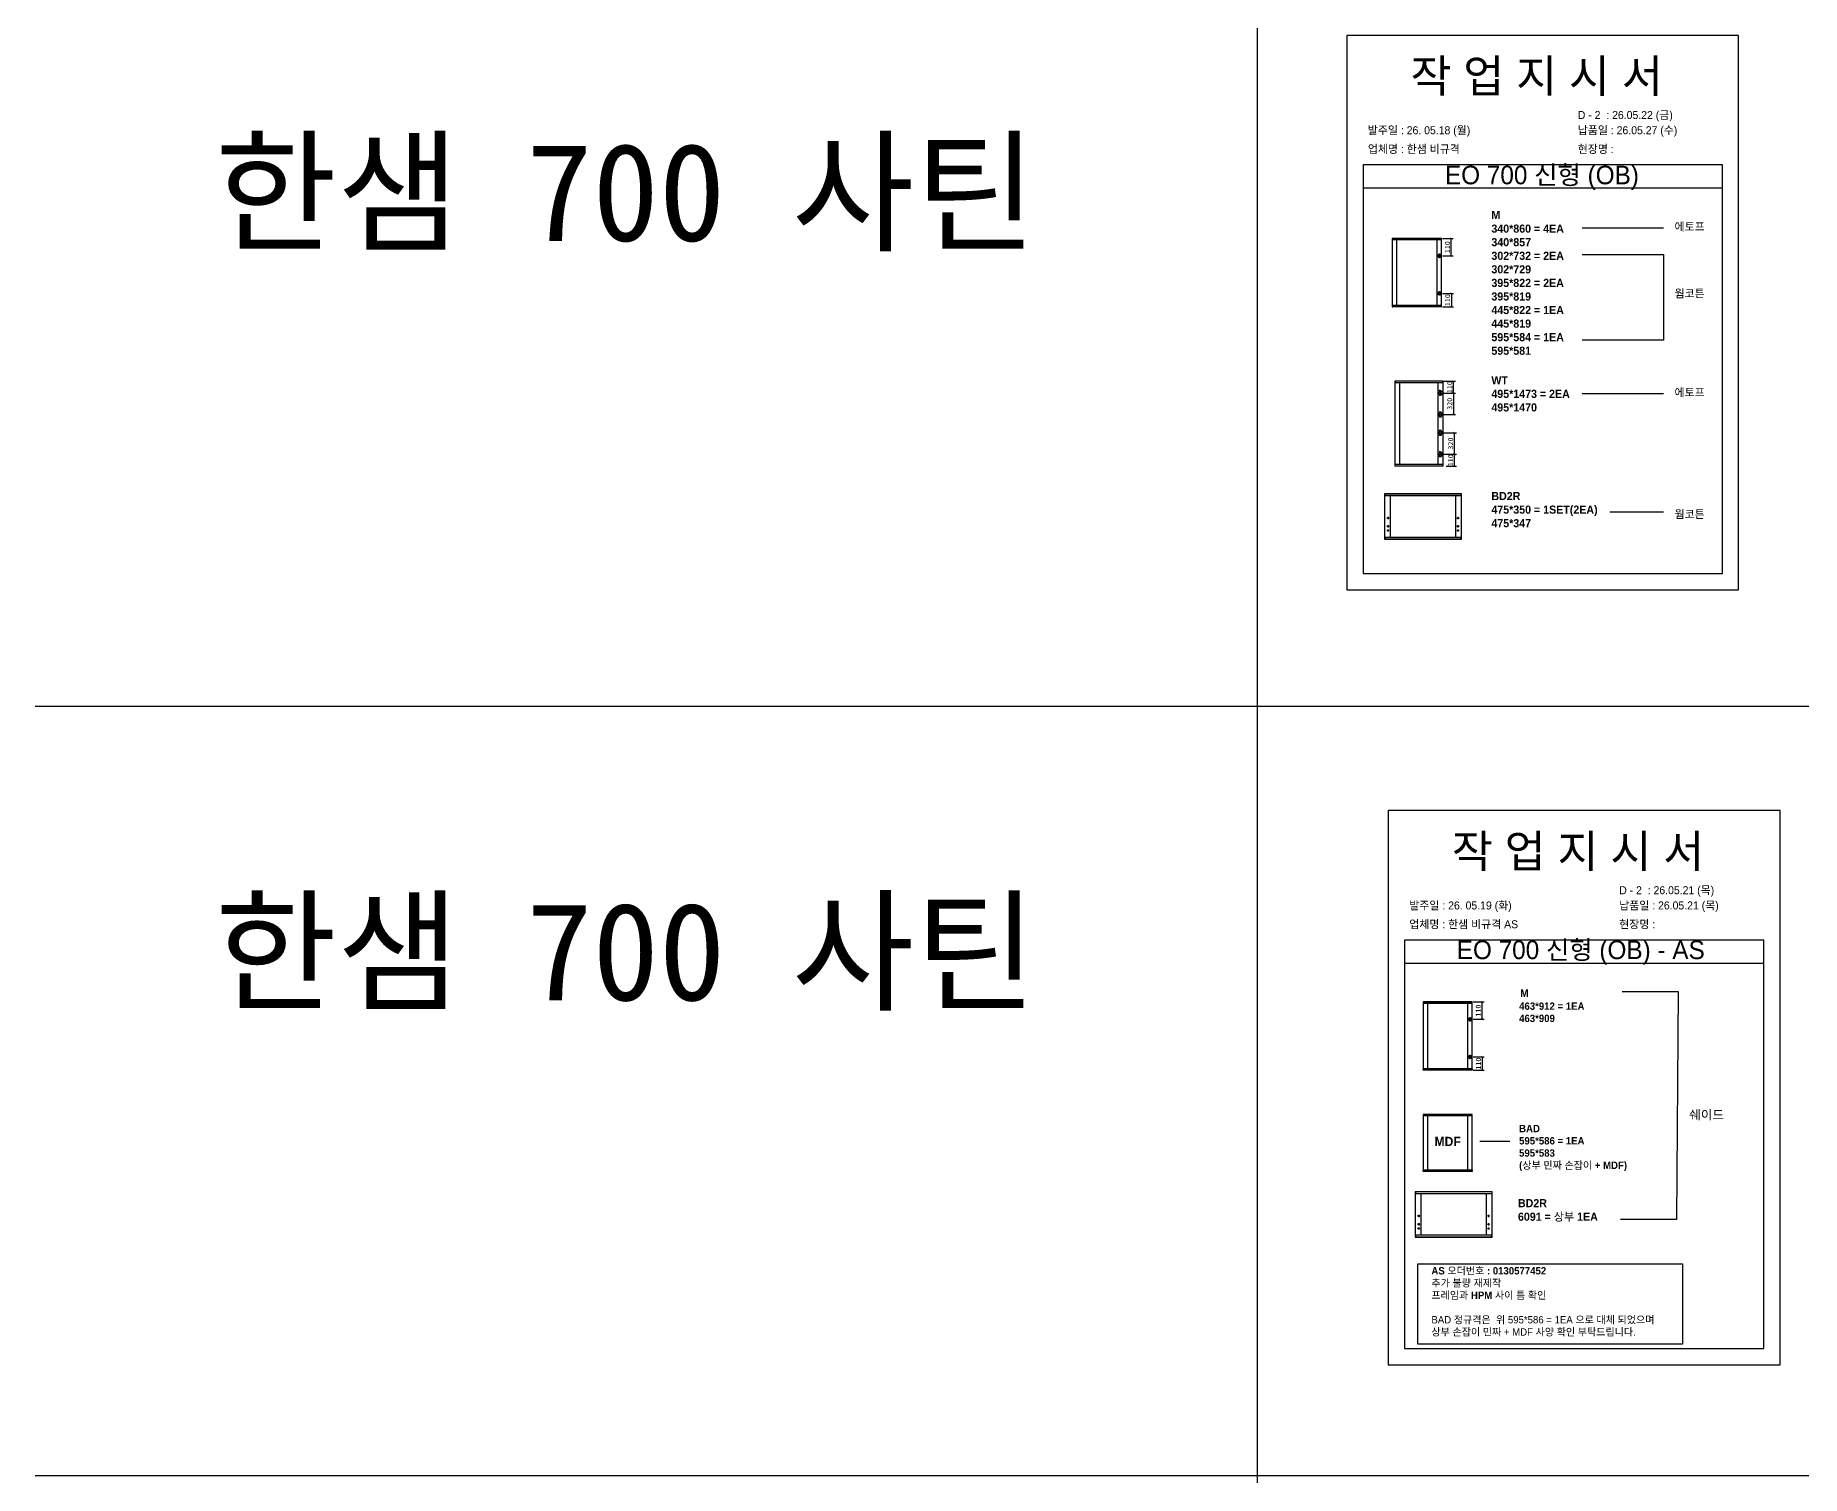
# Model space of a CAD drawing. Header units: millimetres. Extents: x -44117 to 256353, y -2095463 to 65325.
# Drawn here: x 104303 to 112971, y -954640 to -947574 of the extents above; entities that cross this region are included whole.
import ezdxf

# ---------------------------------------------------------------- set-up
doc = ezdxf.new("R2010")
doc.units = ezdxf.units.MM
doc.header["$LTSCALE"] = 10
doc.layers.add('Layer1', color=7, linetype='Continuous', lineweight=70)
doc.styles.add('MtX_Gulim', font='')
doc.styles.get('MtX_Gulim').set_extended_font_data('Gulim', bold=True)
doc.dimstyles.new('ISO-25', dxfattribs={"dimtxt": 2.5, "dimasz": 2.5, "dimexe": 1, "dimexo": 1, "dimtad": 1, "dimtxsty": 'Standard', "dimblk": 'ARCHTICK', "dimcen": 2.5, "dimadec": 0, "dimazin": 0, "dimtfac": 1, "dimtmove": 0, "dimatfit": 3, "dimfxl": 0, "dimarcsym": 0})

# ---------------------------------------------------------------- blocks, each defined once
blk = doc.blocks.new('_ArchTick')
at = {"color": 0, "linetype": 'ByBlock', "const_width": 0.15}
blk.add_lwpolyline([(-0.5, -0.5), (0.5, 0.5)], dxfattribs=at)
blk = doc.blocks.new('*D6441')
at = {"color": 0, "lineweight": -2}
for p, q in [((111208.2, -948570.2), (111261.6, -948570.2)), ((111251.6, -948655.4), (111251.6, -948570.2)), ((111208.2, -948655.4), (111261.6, -948655.4))]:
    blk.add_line(p, q, dxfattribs=at)
at = {"layer": 'Defpoints', "color": 0}
for p in [(111193.2, -948570.2), (111251.6, -948570.2), (111193.2, -948655.4)]:
    blk.add_point(p, dxfattribs=at)
at = {"color": 0, "lineweight": -2, "xscale": 10, "yscale": 10, "zscale": 10}
for p, rotation in [((111251.6, -948570.2), 90), ((111251.6, -948655.4), 270)]:
    blk.add_blockref('_ArchTick', p, dxfattribs=dict(at, rotation=rotation))
at = {"color": 0, "insert": (111232.9, -948612.8), "char_height": 25, "attachment_point": 5, "rotation": 90}
blk.add_mtext('110', dxfattribs=at)
blk = doc.blocks.new('*D6442')
at = {"color": 0, "lineweight": -2}
for p, q in [((111208.2, -948840), (111262.5, -948840)), ((111252.5, -948840), (111252.5, -948905.6)), ((111208.2, -948905.6), (111262.5, -948905.6))]:
    blk.add_line(p, q, dxfattribs=at)
at = {"layer": 'Defpoints', "color": 0}
for p in [(111193.2, -948840), (111193.2, -948905.6), (111252.5, -948905.6)]:
    blk.add_point(p, dxfattribs=at)
at = {"color": 0, "lineweight": -2, "xscale": 10, "yscale": 10, "zscale": 10}
for p, rotation in [((111252.5, -948840), 90), ((111252.5, -948905.6), 270)]:
    blk.add_blockref('_ArchTick', p, dxfattribs=dict(at, rotation=rotation))
at = {"color": 0, "insert": (111233.8, -948872.8), "char_height": 25, "attachment_point": 5, "rotation": 90}
blk.add_mtext('110', dxfattribs=at)
blk = doc.blocks.new('*D6443')
at = {"color": 0, "lineweight": -2}
for p, q in [((111214.8, -949270.7), (111272.7, -949270.7)), ((111262.7, -949328.5), (111262.7, -949270.7)), ((111214.8, -949328.5), (111272.7, -949328.5))]:
    blk.add_line(p, q, dxfattribs=at)
at = {"layer": 'Defpoints', "color": 0}
for p in [(111199.8, -949270.7), (111262.7, -949270.7), (111199.8, -949328.5)]:
    blk.add_point(p, dxfattribs=at)
at = {"color": 0, "lineweight": -2, "xscale": 10, "yscale": 10, "zscale": 10}
for p, rotation in [((111262.7, -949270.7), 90), ((111262.7, -949328.5), 270)]:
    blk.add_blockref('_ArchTick', p, dxfattribs=dict(at, rotation=rotation))
at = {"color": 0, "insert": (111244, -949299.6), "char_height": 25, "attachment_point": 5, "rotation": 90}
blk.add_mtext('110', dxfattribs=at)
blk = doc.blocks.new('*D6444')
at = {"color": 0, "lineweight": -2}
for p, q in [((111214.8, -949629.1), (111277.3, -949629.1)), ((111226.4, -949687.6), (111277.3, -949687.6)), ((111267.3, -949687.6), (111267.3, -949629.1))]:
    blk.add_line(p, q, dxfattribs=at)
at = {"layer": 'Defpoints', "color": 0}
for p in [(111199.8, -949629.1), (111211.4, -949687.6), (111267.3, -949629.1)]:
    blk.add_point(p, dxfattribs=at)
at = {"color": 0, "lineweight": -2, "xscale": 10, "yscale": 10, "zscale": 10}
for p, rotation in [((111267.3, -949629.1), 90), ((111267.3, -949687.6), 270)]:
    blk.add_blockref('_ArchTick', p, dxfattribs=dict(at, rotation=rotation))
at = {"color": 0, "insert": (111248.5, -949658.3), "char_height": 25, "attachment_point": 5, "rotation": 90}
blk.add_mtext('110', dxfattribs=at)
blk = doc.blocks.new('*D6445')
at = {"color": 0, "lineweight": -2}
for p, q in [((111214.8, -949523.9), (111277.3, -949523.9)), ((111267.3, -949629.1), (111267.3, -949523.9)), ((111214.8, -949629.1), (111277.3, -949629.1))]:
    blk.add_line(p, q, dxfattribs=at)
at = {"layer": 'Defpoints', "color": 0}
for p in [(111199.8, -949523.9), (111267.3, -949523.9), (111199.8, -949629.1)]:
    blk.add_point(p, dxfattribs=at)
at = {"color": 0, "lineweight": -2, "xscale": 10, "yscale": 10, "zscale": 10}
for p, rotation in [((111267.3, -949523.9), 90), ((111267.3, -949629.1), 270)]:
    blk.add_blockref('_ArchTick', p, dxfattribs=dict(at, rotation=rotation))
at = {"color": 0, "insert": (111248.5, -949576.5), "char_height": 25, "attachment_point": 5, "rotation": 90}
blk.add_mtext('320', dxfattribs=at)
blk = doc.blocks.new('*D6446')
at = {"color": 0, "lineweight": -2}
for p, q in [((111214.8, -949328.5), (111272.7, -949328.5)), ((111262.7, -949328.5), (111262.7, -949433.7)), ((111214.8, -949433.7), (111272.7, -949433.7))]:
    blk.add_line(p, q, dxfattribs=at)
at = {"layer": 'Defpoints', "color": 0}
for p in [(111199.8, -949328.5), (111199.8, -949433.7), (111262.7, -949433.7)]:
    blk.add_point(p, dxfattribs=at)
at = {"color": 0, "lineweight": -2, "xscale": 10, "yscale": 10, "zscale": 10}
for p, rotation in [((111262.7, -949328.5), 90), ((111262.7, -949433.7), 270)]:
    blk.add_blockref('_ArchTick', p, dxfattribs=dict(at, rotation=rotation))
at = {"color": 0, "insert": (111244, -949381.1), "char_height": 25, "attachment_point": 5, "rotation": 90}
blk.add_mtext('320', dxfattribs=at)
blk = doc.blocks.new('*D6453')
at = {"color": 0, "lineweight": -2}
for p, q in [((111359.3, -952315.6), (111412.7, -952315.6)), ((111402.7, -952400.7), (111402.7, -952315.6)), ((111359.3, -952400.7), (111412.7, -952400.7))]:
    blk.add_line(p, q, dxfattribs=at)
at = {"layer": 'Defpoints', "color": 0}
for p in [(111344.3, -952315.6), (111402.7, -952315.6), (111344.3, -952400.7)]:
    blk.add_point(p, dxfattribs=at)
at = {"color": 0, "lineweight": -2, "xscale": 10, "yscale": 10, "zscale": 10}
for p, rotation in [((111402.7, -952315.6), 90), ((111402.7, -952400.7), 270)]:
    blk.add_blockref('_ArchTick', p, dxfattribs=dict(at, rotation=rotation))
at = {"color": 0, "insert": (111384, -952358.2), "char_height": 25, "attachment_point": 5, "rotation": 90}
blk.add_mtext('110', dxfattribs=at)
blk = doc.blocks.new('*D6454')
at = {"color": 0, "lineweight": -2}
for p, q in [((111359.3, -952585.4), (111413.6, -952585.4)), ((111359.3, -952650.9), (111413.6, -952650.9)), ((111403.6, -952585.4), (111403.6, -952650.9))]:
    blk.add_line(p, q, dxfattribs=at)
at = {"layer": 'Defpoints', "color": 0}
for p in [(111344.3, -952585.4), (111344.3, -952650.9), (111403.6, -952650.9)]:
    blk.add_point(p, dxfattribs=at)
at = {"color": 0, "lineweight": -2, "xscale": 10, "yscale": 10, "zscale": 10}
for p, rotation in [((111403.6, -952585.4), 90), ((111403.6, -952650.9), 270)]:
    blk.add_blockref('_ArchTick', p, dxfattribs=dict(at, rotation=rotation))
at = {"color": 0, "insert": (111384.9, -952618.2), "char_height": 25, "attachment_point": 5, "rotation": 90}
blk.add_mtext('110', dxfattribs=at)

msp = doc.modelspace()

# ---------------------------------------------------------------- linework, layer by layer
for p, q in [((112581.90155, -948209.2939), (110818.97794, -948209.2939)), ((112581.90155, -948323.76946), (110818.97794, -948323.76946)), ((110962.1972, -948570.44596), (110962.1972, -948905.3108)), ((111203.63494, -948570.8796), (110962.1972, -948570.8796)), ((111203.63494, -948577.43235), (110962.1972, -948577.43235)), ((111203.39403, -948570.20505), (110962.43811, -948570.20505)), ((110983.63819, -948576.95053), (110983.63819, -948898.32442)), ((111181.95305, -948898.32442), (111181.95305, -948577.43235)), ((111202.43039, -948577.43235), (111202.43039, -948570.20505)), ((111203.63494, -948905.3108), (111203.63494, -948570.44596)), ((111203.63494, -948898.32442), (110962.1972, -948898.32442)), ((111203.63494, -948904.87717), (110962.1972, -948904.87717)), ((111203.39403, -948905.55172), (110962.43811, -948905.55172)), ((110963.40175, -948905.55172), (110963.40175, -948898.32442)), ((111202.43039, -948898.32442), (111202.43039, -948905.55172)), ((110974.51773, -949270.17217), (110974.51773, -949687.38003)), ((111211.5113, -949270.65148), (110974.51773, -949270.65148)), ((111211.5113, -949277.89443), (110974.51773, -949277.89443)), ((111211.24501, -949269.90588), (110974.78402, -949269.90588)), ((110975.84916, -949269.90588), (110975.84916, -949277.89443)), ((110998.21709, -949277.36186), (110998.21709, -949679.65777)), ((111187.54566, -949679.65777), (111187.54566, -949277.89443)), ((111210.17987, -949277.89443), (111210.17987, -949269.90588)), ((111211.5113, -949687.38003), (111211.5113, -949270.17217)), ((111185.27017, -949328.48856), (111214.31935, -949328.48856)), ((111197.13191, -949316.50574), (111192.87135, -949316.50574)), ((111197.13191, -949340.47138), (111192.87135, -949340.47138)), ((111195.00163, -949314.37546), (111195.00163, -949318.63602)), ((111195.00163, -949338.3411), (111195.00163, -949342.60166)), ((111199.79476, -949343.01315), (111199.79476, -949313.96397)), ((111185.27017, -949433.67111), (111214.31935, -949433.67111)), ((111197.13191, -949421.68828), (111192.87135, -949421.68828)), ((111197.13191, -949445.65392), (111192.87135, -949445.65392)), ((111195.00163, -949419.558), (111195.00163, -949423.81856)), ((111195.00163, -949443.52364), (111195.00163, -949447.7842)), ((111199.79476, -949419.14651), (111199.79476, -949448.19569)), ((111185.27017, -949523.8811), (111214.31935, -949523.8811)), ((111197.13191, -949511.89827), (111192.87135, -949511.89827)), ((111197.13191, -949535.86391), (111192.87135, -949535.86391)), ((111195.00163, -949509.76799), (111195.00163, -949514.02855)), ((111195.00163, -949533.73364), (111195.00163, -949537.99419)), ((111199.79476, -949509.35651), (111199.79476, -949538.40569)), ((111197.13191, -949617.0808), (111192.87135, -949617.0808)), ((111195.00163, -949614.95052), (111195.00163, -949619.21108)), ((111199.79476, -949614.53904), (111199.79476, -949643.58822)), ((111211.5113, -949679.65777), (110974.51773, -949679.65777)), ((111211.5113, -949686.90072), (110974.51773, -949686.90072)), ((111211.24501, -949687.64632), (110974.78402, -949687.64632)), ((110975.84916, -949687.64632), (110975.84916, -949679.65777)), ((111185.27017, -949629.06363), (111214.31935, -949629.06363)), ((111197.13191, -949641.04644), (111192.87135, -949641.04644)), ((111195.00163, -949638.91616), (111195.00163, -949643.17672)), ((111210.17987, -949679.65777), (111210.17987, -949687.64632)), ((110923.37425, -949823.40637), (110923.37425, -950045.6772)), ((111302.31735, -949823.97956), (110923.37425, -949823.97956)), ((111302.31735, -949832.64112), (110923.37425, -949832.64112)), ((111301.99891, -949823.08793), (110923.69269, -949823.08793)), ((110924.96645, -949823.08793), (110924.96645, -949832.64112)), ((110952.03382, -949832.64112), (110952.03382, -950036.44245)), ((111273.65779, -950036.44245), (111273.65779, -949832.64112)), ((111300.72515, -949823.08793), (111300.72515, -949832.64112)), ((111302.31735, -950045.6772), (111302.31735, -949823.40637)), ((110946.77956, -949941.54745), (110936.27106, -949941.54745)), ((110941.52531, -949936.2932), (110941.52531, -949946.80171)), ((111278.91204, -949941.54745), (111289.42055, -949941.54745)), ((111284.16629, -949936.2932), (111284.16629, -949946.80171)), ((111302.31735, -950036.44245), (110923.37425, -950036.44245)), ((111302.31735, -950045.10401), (110923.37425, -950045.10401)), ((110923.69269, -950045.99564), (111301.99891, -950045.99564)), ((110924.96645, -950036.44245), (110924.96645, -950045.99564)), ((110946.77956, -949982.30772), (110936.27106, -949982.30772)), ((110946.77956, -950002.68785), (110936.27106, -950002.68785)), ((110941.52531, -949977.05347), (110941.52531, -949987.56197)), ((110941.52531, -949997.4336), (110941.52531, -950007.94211)), ((111278.91204, -949982.30772), (111289.42055, -949982.30772)), ((111278.91204, -950002.68785), (111289.42055, -950002.68785)), ((111284.16629, -949977.05347), (111284.16629, -949987.56197)), ((111284.16629, -949997.4336), (111284.16629, -950007.94211)), ((111300.72515, -950045.99564), (111300.72515, -950036.44245)), ((112785.17129, -952126.58905), (111022.24769, -952126.58905)), ((111113.30648, -952315.81826), (111113.30648, -952650.68309)), ((111354.74422, -952316.25189), (111113.30648, -952316.25189)), ((111354.74422, -952322.80465), (111113.30648, -952322.80465)), ((111354.50331, -952315.57735), (111113.54739, -952315.57735)), ((111134.74747, -952322.32283), (111134.74747, -952643.69671)), ((111333.06233, -952643.69671), (111333.06233, -952322.80465)), ((111353.53967, -952322.80465), (111353.53967, -952315.57735)), ((111354.74422, -952650.68309), (111354.74422, -952315.81826)), ((111354.74422, -952643.69671), (111113.30648, -952643.69671)), ((111354.74422, -952650.24946), (111113.30648, -952650.24946)), ((111354.50331, -952650.92401), (111113.54739, -952650.92401)), ((111114.51103, -952650.92401), (111114.51103, -952643.69671)), ((111353.53967, -952643.69671), (111353.53967, -952650.92401)), ((111113.30648, -952867.84718), (111113.30648, -953147.4887)), ((111134.74747, -952874.35175), (111134.74747, -953140.50232)), ((111333.06233, -953140.50232), (111333.06233, -952874.83357)), ((111353.53967, -952874.83357), (111353.53967, -952867.60627)), ((111354.74422, -953147.4887), (111354.74422, -952867.84718)), ((111539.25475, -953000.46491), (111391.5924, -953000.46491)), ((111354.74422, -953140.50232), (111113.30648, -953140.50232)), ((111354.74422, -953147.05507), (111113.30648, -953147.05507)), ((111354.50331, -953147.72962), (111113.54739, -953147.72962)), ((111114.51103, -953147.72962), (111114.51103, -953140.50232)), ((111353.53967, -953140.50232), (111353.53967, -953147.72962)), ((111073.68944, -953247.34574), (111073.68944, -953469.61657)), ((111452.63253, -953247.91893), (111073.68944, -953247.91893)), ((111452.63253, -953256.58049), (111073.68944, -953256.58049)), ((111452.31409, -953247.0273), (111074.00788, -953247.0273)), ((111075.28164, -953247.0273), (111075.28164, -953256.58049)), ((111102.349, -953256.58049), (111102.349, -953460.38182)), ((111423.97297, -953460.38182), (111423.97297, -953256.58049)), ((111451.04034, -953247.0273), (111451.04034, -953256.58049)), ((111452.63253, -953469.61657), (111452.63253, -953247.34574)), ((111097.09475, -953365.48682), (111086.58624, -953365.48682)), ((111097.09475, -953406.24709), (111086.58624, -953406.24709)), ((111097.09475, -953426.62722), (111086.58624, -953426.62722)), ((111091.84049, -953360.23257), (111091.84049, -953370.74108)), ((111091.84049, -953400.99283), (111091.84049, -953411.50134)), ((111091.84049, -953421.37297), (111091.84049, -953431.88147)), ((111429.22722, -953365.48682), (111439.73573, -953365.48682)), ((111429.22722, -953406.24709), (111439.73573, -953406.24709)), ((111429.22722, -953426.62722), (111439.73573, -953426.62722)), ((111434.48148, -953360.23257), (111434.48148, -953370.74108)), ((111434.48148, -953400.99283), (111434.48148, -953411.50134)), ((111434.48148, -953421.37297), (111434.48148, -953431.88147)), ((111452.63253, -953460.38182), (111073.68944, -953460.38182)), ((111452.63253, -953469.04337), (111073.68944, -953469.04337)), ((111074.00788, -953469.93501), (111452.31409, -953469.93501)), ((111075.28164, -953460.38182), (111075.28164, -953469.93501)), ((111451.04034, -953469.93501), (111451.04034, -953460.38182))]:
    msp.add_line(p, q)
at = {"color": 1}
for p, q in [((104302.82932, -950864.86526), (196571.97618, -950864.86526)), ((104302.82932, -950864.86526), (196571.97618, -950864.86526)), ((104302.82932, -950864.86526), (196571.97618, -950864.86526)), ((104302.82932, -950864.86526), (196571.97618, -950864.86526)), ((104302.82932, -950864.86526), (196571.97618, -950864.86526)), ((104302.82932, -950864.86526), (196571.97618, -950864.86526)), ((104302.82932, -950864.86526), (196571.97618, -950864.86526)), ((104302.82932, -950864.86526), (196571.97618, -950864.86526)), ((104302.82932, -950864.86526), (196571.97618, -950864.86526)), ((104302.82932, -950864.86526), (196571.97618, -950864.86526)), ((106514.67745, -950864.86526), (198783.82431, -950864.86526)), ((106514.67745, -950864.86526), (198783.82431, -950864.86526)), ((106514.67745, -950864.86526), (198783.82431, -950864.86526)), ((106514.67745, -950864.86526), (198783.82431, -950864.86526)), ((106514.67745, -950864.86526), (198783.82431, -950864.86526)), ((106514.67745, -950864.86526), (198783.82431, -950864.86526)), ((106514.67745, -950864.86526), (198783.82431, -950864.86526)), ((106514.67745, -950864.86526), (198783.82431, -950864.86526)), ((106514.67745, -950864.86526), (198783.82431, -950864.86526)), ((106514.67745, -950864.86526), (198783.82431, -950864.86526)), ((112785.17129, -952012.11349), (111022.24769, -952012.11349)), ((111354.74422, -952868.28082), (111113.30648, -952868.28082)), ((111354.74422, -952874.83357), (111113.30648, -952874.83357)), ((111354.50331, -952867.60627), (111113.54739, -952867.60627)), ((104302.82932, -954639.50749), (196571.97618, -954639.50749)), ((104302.82932, -954639.50749), (196571.97618, -954639.50749)), ((104302.82932, -954639.50749), (196571.97618, -954639.50749)), ((104302.82932, -954639.50749), (196571.97618, -954639.50749)), ((104302.82932, -954639.50749), (196571.97618, -954639.50749)), ((104302.82932, -954639.50749), (196571.97618, -954639.50749)), ((104302.82932, -954639.50749), (196571.97618, -954639.50749)), ((104302.82932, -954639.50749), (196571.97618, -954639.50749)), ((104302.82932, -954639.50749), (196571.97618, -954639.50749)), ((104302.82932, -954639.50749), (196571.97618, -954639.50749)), ((106514.67745, -954639.50749), (198783.82431, -954639.50749)), ((106514.67745, -954639.50749), (198783.82431, -954639.50749)), ((106514.67745, -954639.50749), (198783.82431, -954639.50749)), ((106514.67745, -954639.50749), (198783.82431, -954639.50749)), ((106514.67745, -954639.50749), (198783.82431, -954639.50749)), ((106514.67745, -954639.50749), (198783.82431, -954639.50749)), ((106514.67745, -954639.50749), (198783.82431, -954639.50749)), ((106514.67745, -954639.50749), (198783.82431, -954639.50749)), ((106514.67745, -954639.50749), (198783.82431, -954639.50749)), ((106514.67745, -954639.50749), (198783.82431, -954639.50749))]:
    msp.add_line(p, q, dxfattribs=at)
for p in [(110300.49669, 21924.9366), (110300.49669, 14161.07811), (110300.49669, 18584.38997), (110300.49669, 10820.53148), (110300.49669, 18627.87121), (110300.49669, 10864.01272), (110300.49669, 15287.32457), (110300.49669, 7523.46608), (110300.49669, 3746.75115), (110300.49669, 21924.9366), (110300.49669, 14161.07811), (110300.49669, 18584.38997), (110300.49669, 10820.53148), (110300.49669, 18627.87121), (110300.49669, 10864.01272), (110300.49669, 15287.32457), (110300.49669, 7523.46608), (110300.49669, 3746.75115), (110300.49669, 21924.9366), (110300.49669, 14161.07811), (110300.49669, 18584.38997), (110300.49669, 10820.53148), (110300.49669, 18627.87121), (110300.49669, 10864.01272), (110300.49669, 15287.32457), (110300.49669, 7523.46608), (110300.49669, 3746.75115), (110300.49669, 21924.9366), (110300.49669, 14161.07811), (110300.49669, 18584.38997), (110300.49669, 10820.53148), (110300.49669, 18627.87121), (110300.49669, 10864.01272), (110300.49669, 15287.32457), (110300.49669, 7523.46608), (110300.49669, 3746.75115), (110300.49669, 21924.9366), (110300.49669, 14161.07811), (110300.49669, 18584.38997), (110300.49669, 10820.53148), (110300.49669, 18627.87121), (110300.49669, 10864.01272), (110300.49669, 15287.32457), (110300.49669, 7523.46608), (110300.49669, 3746.75115), (110300.49669, 21924.9366), (110300.49669, 14161.07811), (110300.49669, 18584.38997), (110300.49669, 10820.53148), (110300.49669, 18627.87121), (110300.49669, 10864.01272), (110300.49669, 15287.32457), (110300.49669, 7523.46608), (110300.49669, 3746.75115), (110300.49669, 21924.9366), (110300.49669, 14161.07811), (110300.49669, 18584.38997), (110300.49669, 10820.53148), (110300.49669, 18627.87121), (110300.49669, 10864.01272), (110300.49669, 15287.32457), (110300.49669, 7523.46608), (110300.49669, 3746.75115), (110300.49669, 21924.9366), (110300.49669, 14161.07811), (110300.49669, 18584.38997), (110300.49669, 10820.53148), (110300.49669, 18627.87121), (110300.49669, 10864.01272), (110300.49669, 15287.32457), (110300.49669, 7523.46608), (110300.49669, 3746.75115), (110300.49669, 21924.9366), (110300.49669, 14161.07811), (110300.49669, 18584.38997), (110300.49669, 10820.53148), (110300.49669, 18627.87121), (110300.49669, 10864.01272), (110300.49669, 15287.32457), (110300.49669, 7523.46608), (110300.49669, 3746.75115), (110300.49669, 21924.9366), (110300.49669, 14161.07811), (110300.49669, 18584.38997), (110300.49669, 10820.53148), (110300.49669, 18627.87121), (110300.49669, 10864.01272), (110300.49669, 15287.32457), (110300.49669, 7523.46608), (110300.49669, 3746.75115), (110300.49669, 12702.87182), (110300.49669, 4939.01333), (110300.49669, 9362.32519), (110300.49669, 1598.4667), (110300.49669, 9405.80642), (110300.49669, 1641.94794), (110300.49669, 6065.25979), (110300.49669, -1698.5987), (110300.49669, -5475.31363), (110300.49669, 12702.87182), (110300.49669, 4939.01333), (110300.49669, 9362.32519), (110300.49669, 1598.4667), (110300.49669, 9405.80642), (110300.49669, 1641.94794), (110300.49669, 6065.25979), (110300.49669, -1698.5987), (110300.49669, -5475.31363), (110300.49669, 12702.87182), (110300.49669, 4939.01333), (110300.49669, 9362.32519), (110300.49669, 1598.4667), (110300.49669, 9405.80642), (110300.49669, 1641.94794), (110300.49669, 6065.25979), (110300.49669, -1698.5987), (110300.49669, -5475.31363), (110300.49669, 12702.87182), (110300.49669, 4939.01333), (110300.49669, 9362.32519), (110300.49669, 1598.4667), (110300.49669, 9405.80642), (110300.49669, 1641.94794), (110300.49669, 6065.25979), (110300.49669, -1698.5987), (110300.49669, -5475.31363), (110300.49669, 12702.87182), (110300.49669, 4939.01333), (110300.49669, 9362.32519), (110300.49669, 1598.4667), (110300.49669, 9405.80642), (110300.49669, 1641.94794), (110300.49669, 6065.25979), (110300.49669, -1698.5987), (110300.49669, -5475.31363)]:
    msp.add_xline(p, (0, 1), dxfattribs=at)
for points in [[(110738.84505, -950293.69953), (112662.03444, -950293.69953), (112662.03444, -947573.76025), (110738.84505, -947573.76025)], [(110942.11479, -954096.51913), (112865.30418, -954096.51913), (112865.30418, -951376.57985), (110942.11479, -951376.57985)]]:
    msp.add_lwpolyline(points, close=True)
for points in [[(110818.97794, -948209.2939), (110818.97794, -950213.56664), (112581.90155, -950213.56664), (112581.90155, -948209.2939)], [(111894.25007, -948517.51584), (112293.36304, -948517.51584)], [(111894.25007, -948649.36566), (112293.36304, -948649.36566), (112293.36304, -949069.85968), (111894.25007, -949069.85968)], [(112293.36304, -948649.36566), (112293.36304, -948938.00986)], [(111894.25007, -949330.96325), (112293.36304, -949330.96325)], [(112030.31764, -949910.7294), (112293.36304, -949910.7294)], [(112089.91049, -952263.94549), (112365.27797, -952263.94549), (112357.29924, -953383.32344), (112081.93175, -953383.32344)]]:
    msp.add_lwpolyline(points)
msp.add_lwpolyline([(111022.24769, -952012.11349), (111022.24769, -954016.38624), (112785.17129, -954016.38624), (112785.17129, -952012.11349)], dxfattribs=at)
msp.add_lwpolyline([(111086.93975, -953600.83603), (112386.94472, -953600.83603), (112386.94472, -953994.21815), (111086.93975, -953994.21815)], close=True, dxfattribs=at)
for centre, radius in [((111199.79476, -949328.48856), 9.31997), ((111195.00163, -949316.50574), 0.85211), ((111195.00163, -949340.47138), 0.85211), ((111199.79476, -949433.67111), 9.31997), ((111195.00163, -949421.68828), 0.85211), ((111195.00163, -949445.65392), 0.85211), ((111199.79476, -949523.8811), 9.31997), ((111195.00163, -949511.89827), 0.85211), ((111195.00163, -949535.86391), 0.85211), ((111199.79476, -949629.06363), 9.31997), ((111195.00163, -949617.0808), 0.85211), ((111195.00163, -949641.04644), 0.85211), ((110941.52531, -949941.54745), 3.1844), ((111284.16629, -949941.54745), 3.1844), ((110941.52531, -949982.30772), 3.1844), ((110941.52531, -950002.68785), 3.1844), ((111284.16629, -949982.30772), 3.1844), ((111284.16629, -950002.68785), 3.1844), ((111091.84049, -953365.48682), 3.1844), ((111091.84049, -953406.24709), 3.1844), ((111091.84049, -953426.62722), 3.1844), ((111434.48148, -953365.48682), 3.1844), ((111434.48148, -953406.24709), 3.1844), ((111434.48148, -953426.62722), 3.1844)]:
    msp.add_circle(centre, radius)
for centre, radius, start, end in [((111203.39403, -948570.44596), 0.24091, 0, 90), ((110962.43811, -948905.31081), 0.24091, 180, 270), ((111203.39403, -948905.31081), 0.24091, 270, 0), ((110974.78402, -949270.17217), 0.26628, 90, 180), ((111211.24501, -949270.17217), 0.26628, 0, 90), ((110974.78402, -949687.38004), 0.26628, 180, 270), ((111211.24501, -949687.38004), 0.26628, 270, 0), ((110923.69269, -949823.40637), 0.31844, 90, 180), ((111301.99891, -949823.40637), 0.31844, 0, 90), ((110923.69269, -950045.6772), 0.31844, 180, 270), ((111301.99891, -950045.6772), 0.31844, 270, 0), ((111354.50331, -952315.81826), 0.24091, 0, 90), ((111113.54739, -952650.6831), 0.24091, 180, 270), ((111354.50331, -952650.6831), 0.24091, 270, 0), ((111354.50331, -952867.84718), 0.24091, 0, 90), ((111113.54739, -953147.48871), 0.24091, 180, 270), ((111354.50331, -953147.48871), 0.24091, 270, 0), ((111074.00788, -953247.34574), 0.31844, 90, 180), ((111452.31409, -953247.34574), 0.31844, 0, 90), ((111074.00788, -953469.61657), 0.31844, 180, 270), ((111452.31409, -953469.61657), 0.31844, 270, 0)]:
    msp.add_arc(centre, radius, start, end)
at = {"layer": 'Layer1'}
for p, q in [((111193.21545, -948646.48173), (111193.21545, -948664.23975)), ((111193.21545, -948848.9201), (111193.21545, -948831.16208)), ((111344.32474, -952391.85402), (111344.32474, -952409.61204)), ((111344.32474, -952594.29239), (111344.32474, -952576.53437))]:
    msp.add_line(p, q, dxfattribs=at)
for points in [[(111202.09446, -948655.36074), (111184.33644, -948655.36074)], [(111202.09446, -948840.04109), (111184.33644, -948840.04109)], [(111353.20375, -952400.73303), (111335.44573, -952400.73303)], [(111353.20375, -952585.41338), (111335.44573, -952585.41338)]]:
    msp.add_lwpolyline(points, close=True, dxfattribs=at)
for centre in [(111193.21545, -948655.36074), (111193.21545, -948840.04109), (111344.32474, -952400.73303), (111344.32474, -952585.41338)]:
    msp.add_circle(centre, 5.91934, dxfattribs=at)

# ---------------------------------------------------------------- texts
at = {"linetype": 'Continuous', "style": 'MtX_Gulim'}
for s, height, p in [('에토프', 39.271262, (112347.43311, -948531.98527)), ('웜코튼', 39.271262, (112347.43311, -948859.82807)), ('에토프', 39.271262, (112347.43311, -949345.43268)), ('웜코튼', 39.271262, (112347.43311, -949942.45262)), ('M', 37.49849, (111590.21582, -952290.88812)), ('쉐이드', 45.42113, (112419.36801, -952891.79477)), ('MDF', 45.42113, (111169.49861, -953022.67151))]:
    msp.add_text(s, height=height, dxfattribs=at).set_placement(p)
at = {"attachment_point": 1}
for s, width, gutter_width, heights, insert, char_height in [('{\\fGulim|b0|i0|c129|p50;작 업 지 시 서}', 3786.0728481, 14.30944, [-178.40505], (111051.14193, -947693.00087), 160.2657825), ('{\\f굴림|b0|i0|c129|p50;한샘} 700 {\\f굴림|b0|i0|c129|p50;사틴}', 5072.1082947, 2395.6482, [-533.35869], (105182.75576, -948102.77905), 479.1296392), ('{\\f굴림|b0|i0|c129|p50;한샘} 700 {\\f굴림|b0|i0|c129|p50;사틴}', 5072.1082947, 2395.6482, [-533.35869], (105182.75576, -948102.77905), 479.1296392), ('{\\f굴림|b0|i0|c129|p50;한샘} 700 {\\f굴림|b0|i0|c129|p50;사틴}', 5072.1082947, 2395.6482, [-533.35869], (105182.75576, -948102.77905), 479.1296392), ('{\\f굴림|b0|i0|c129|p50;한샘} 700 {\\f굴림|b0|i0|c129|p50;사틴}', 5072.1082947, 2395.6482, [-533.35869], (105182.75576, -948102.77905), 479.1296392), ('{\\f굴림|b0|i0|c129|p50;한샘} 700 {\\f굴림|b0|i0|c129|p50;사틴}', 5072.1082947, 2395.6482, [-533.35869], (105182.75576, -948102.77905), 479.1296392), ('\\pt11;{\\fGulim|b0|i0|c129|p50;발주일 : 26. 05.18 (월)}', 3786.0728481, 14.30944, [39.49878], (110842.29905, -948019.74459), 39.2651167), ('{\\fGulim|b0|i0|c129|p50;납품일 : 26.05.27 (수)}', 3786.0728481, 14.30944, [40.16974], (111872.55387, -948019.74459), 39.2651167), ('{\\fGulim|b0|i0|c129|p50;업체명 : 한샘 비규격}', 3786.0728481, 14.30944, [41.34032], (110842.29905, -948112.0762), 39.2651167), ('{\\fGulim|b0|i0|c129|p50;현장명 :}', 3786.0728481, 14.30944, [45.21037], (111872.55387, -948112.0762), 39.2651167), ('{\\fGulim|b0|i0|c129|p50;EO 700 신형 (OB)}', 2155.3243433, 8.14604, [-114.80382], (111220.58871, -948213.13056), 91.2356303), ('{\\f굴림|b1|i0|c129|p50;M\\P340*860 = 4EA\\P\\C1;340*857\\P\\C256;302*732 = 2EA\\P\\C1;302*729\\P\\C256;395*822 = 2EA\\P\\C1;395*819\\P\\C256;445*822 = 1EA\\P\\C1;445*819\\P\\C256;595*584 = 1EA\\P\\C1;595*581}', 12072.7918459, 155.2668, [-707.36174], (111448.56195, -948435.46228), 39.9257485), ('{\\f굴림|b1|i0|c129|p50;WT\\P495*1473 = 2EA\\P\\C1;495*1470}', 12072.7918459, 155.2668, [-174.38468], (111448.56195, -949245.9517), 39.9257485), ('{\\f굴림|b1|i0|c129|p50;BD2R\\P475*350 = 1SET(2EA)\\P\\C1;475*347}', 12072.7918459, 155.2668, [-178.71526], (111448.56195, -949813.88589), 39.9257485), ('{\\fGulim|b0|i0|c129|p50;작 업 지 시 서}', 3786.0728481, 14.30944, [-178.40505], (111254.41168, -951495.82047), 160.2657825), ('{\\f굴림|b0|i0|c129|p50;한샘} 700 {\\f굴림|b0|i0|c129|p50;사틴}', 5072.1082947, 2395.6482, [-533.35869], (105182.75576, -951828.39996), 479.1296392), ('{\\f굴림|b0|i0|c129|p50;한샘} 700 {\\f굴림|b0|i0|c129|p50;사틴}', 5072.1082947, 2395.6482, [-533.35869], (105182.75576, -951828.39996), 479.1296392), ('{\\f굴림|b0|i0|c129|p50;한샘} 700 {\\f굴림|b0|i0|c129|p50;사틴}', 5072.1082947, 2395.6482, [-533.35869], (105182.75576, -951828.39996), 479.1296392), ('{\\f굴림|b0|i0|c129|p50;한샘} 700 {\\f굴림|b0|i0|c129|p50;사틴}', 5072.1082947, 2395.6482, [-533.35869], (105182.75576, -951828.39996), 479.1296392), ('{\\f굴림|b0|i0|c129|p50;한샘} 700 {\\f굴림|b0|i0|c129|p50;사틴}', 5072.1082947, 2395.6482, [-533.35869], (105182.75576, -951828.39996), 479.1296392), ('\\pt11;{\\fGulim|b0|i0|c129|p50;발주일 : 26. 05.19 (화)}', 3786.0728481, 14.30944, [39.49878], (111045.56879, -951822.56418), 39.2651167), ('{\\fGulim|b0|i0|c129|p50;납품일 : 26.05.21 (목)}', 3786.0728481, 14.30944, [40.16974], (112075.82362, -951822.56418), 39.2651167), ('{\\fGulim|b0|i0|c129|p50;업체명 : 한샘 비규격 AS}', 3786.0728481, 14.30944, [41.34032], (111045.56879, -951914.89579), 39.2651167), ('{\\fGulim|b0|i0|c129|p50;현장명 :}', 3786.0728481, 14.30944, [45.21037], (112075.82362, -951914.89579), 39.2651167), ('{\\fGulim|b0|i0|c129|p50;EO 700 신형 (OB) - AS}', 2155.3243433, 8.14604, [-114.80382], (111278.49083, -952014.4074), 91.2356303), ('{\\f굴림|b1|i0|c129|p50;463*912 = 1EA\\P\\C1;463*909\\P\\C256;\\P\\P\\P\\P\\P\\P\\P\\PBAD\\P595*586 = 1EA\\P\\C1;595*583\\P(상부 민짜 손잡이 + MDF)}', 10891.9816234, 140.08053, [-825.90339], (111584.54915, -952318.23971), 36.0207087), ('{\\f굴림|b1|i0|c129|p50;BD2R\\P6091 = 상부 1EA}', 12072.7918459, 155.2668, [-111.06329], (111578.9303, -953282.70563), 39.9257485), ('{\\f굴림|b1|i0|c129|p50;AS 오더번호 : 0130577452^J추가 불량 재제작 \\P프레임과 HPM 사이 틈 확인\\P\\f굴림|b0|i0|c129|p50;\\PBAD 정규격은  위 595*586 = 1EA 으로 대체 되었으며\\P상부 손잡이 민짜 + MDF 사양 확인 부탁드립니다.}', 10891.9816234, 140.08053, [-346.99976], (111154.21616, -953616.39083), 36.0207087)]:
    msp.add_mtext_dynamic_manual_height_columns(s, width=width, gutter_width=gutter_width, heights=heights, dxfattribs=dict(at, insert=insert, char_height=char_height))
at = {"color": 1, "char_height": 39.2651167, "attachment_point": 1}
for s, heights, insert in [('{\\fGulim|b0|i0|c129|p50;D - 2  : 26.05.22 (금)}', [37.52862], (111872.55387, -947945.0693)), ('{\\fGulim|b0|i0|c129|p50;D - 2  : 26.05.21 (목)}', [40.16974], (112075.82362, -951747.8889))]:
    msp.add_mtext_dynamic_manual_height_columns(s, width=3786.0728481, gutter_width=14.30944, heights=heights, dxfattribs=dict(at, insert=insert))

# ---------------------------------------------------------------- dimensions: what is measured, and where the dimension line sits
for base, p1, p2, text, picture, middle in [((111251.60481, -948570.20505), (111193.21545, -948655.36074), (111193.21545, -948570.20505), '110', '*D6441', (111232.85481, -948612.7829)), ((111252.53871, -948905.55172), (111193.21545, -948840.04109), (111193.21545, -948905.55172), '110', '*D6442', (111233.78871, -948872.7964)), ((111262.7199, -949433.67111), (111199.79476, -949328.48856), (111199.79476, -949433.67111), '320', '*D6446', (111243.9699, -949381.07984)), ((111267.29136, -949523.8811), (111199.79476, -949629.06363), (111199.79476, -949523.8811), '320', '*D6445', (111248.54136, -949576.47237)), ((111267.29136, -949629.06363), (111211.43331, -949687.56833), (111199.79476, -949629.06363), '110', '*D6444', (111248.54136, -949658.31598)), ((111402.7141, -952315.57735), (111344.32474, -952400.73303), (111344.32474, -952315.57735), '110', '*D6453', (111383.9641, -952358.15519)), ((111403.64799, -952650.92401), (111344.32474, -952585.41338), (111344.32474, -952650.92401), '110', '*D6454', (111384.89799, -952618.1687))]:
    dim = msp.add_linear_dim(base=base, p1=p1, p2=p2, angle=90, text=text, dimstyle='ISO-25', override={"dimscale": 10, "dimasz": 1, "dimexo": 1.5, "dimtxsty": 'Standard'})
    dim.commit()
    dim.dimension.update_dxf_attribs({"geometry": picture, "text_midpoint": middle})
dim = msp.add_linear_dim(base=(111262.7199, -949270.65148), p1=(111199.79476, -949328.48856), p2=(111199.79476, -949270.65148), angle=90, text='110', dimstyle='ISO-25', override={"dimscale": 10, "dimasz": 1, "dimexo": 1.5, "dimtxsty": 'Standard'})
dim.commit()
dim.dimension.update_dxf_attribs({"geometry": '*D6443', "text_midpoint": (111262.7199, -949299.57002), "dimtype": 160})

doc.saveas('drawing.dxf')
